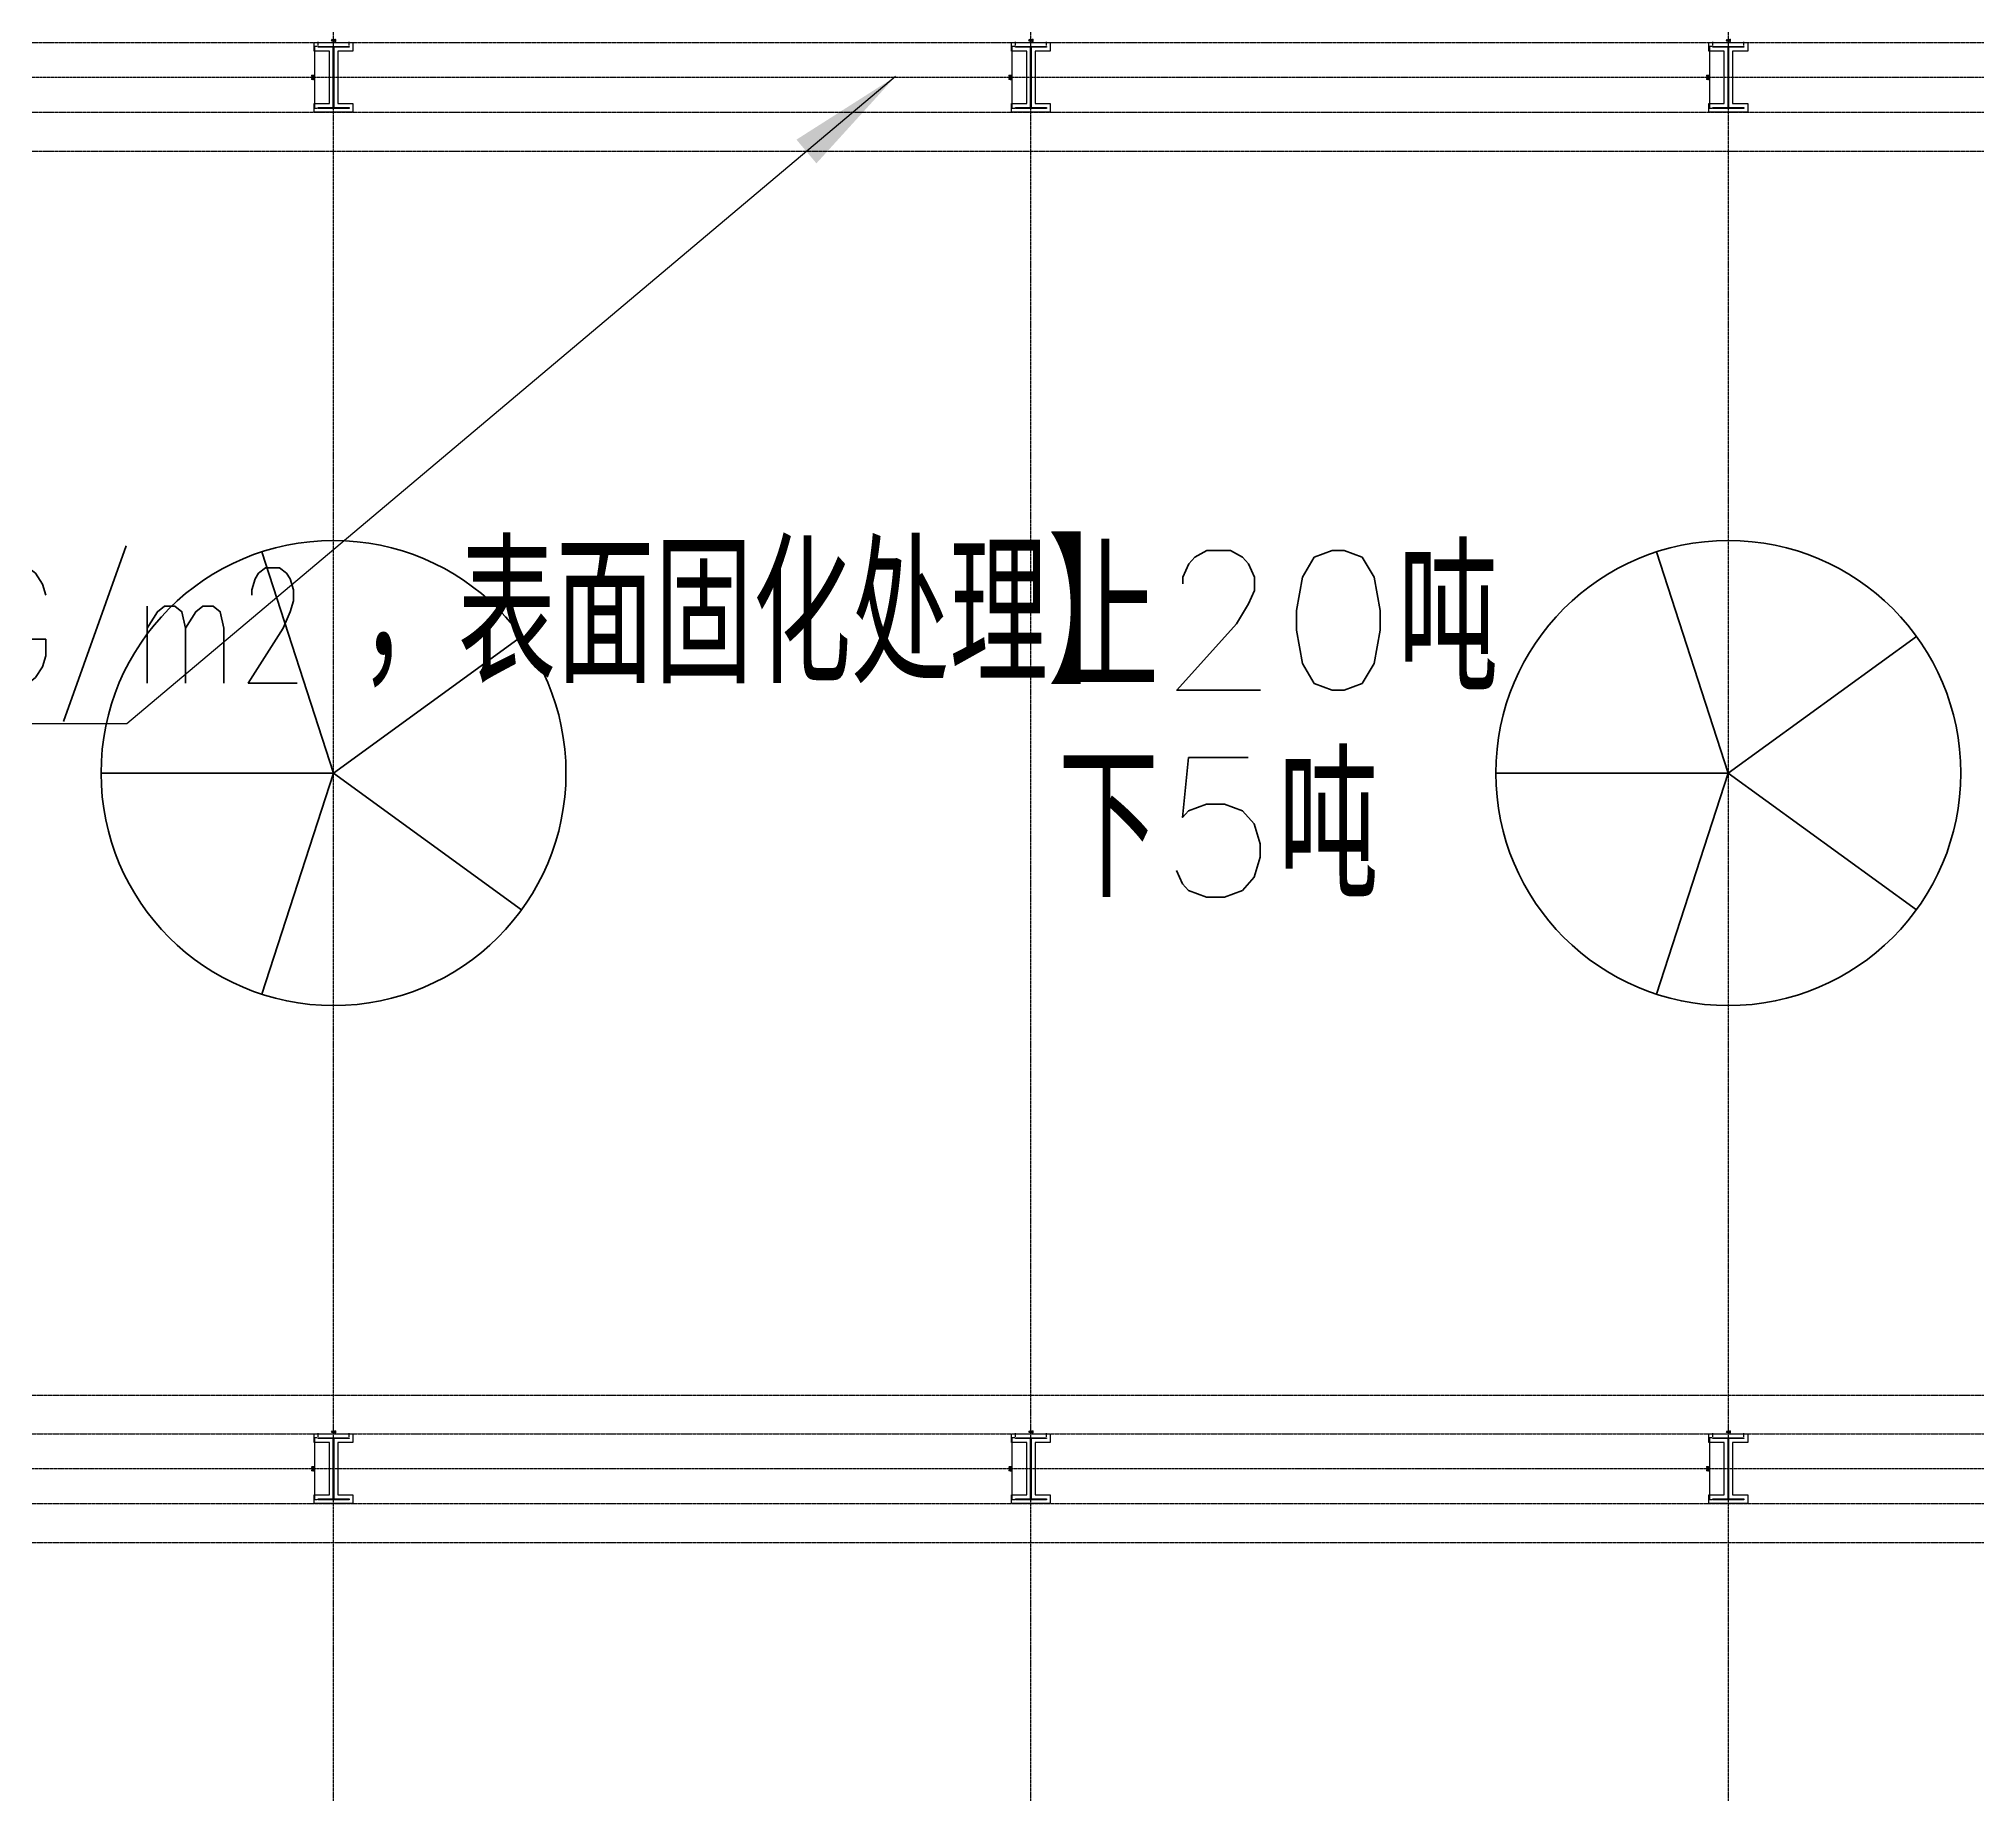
# Model space of a CAD drawing. Extents: x -954573 to 446329, y 489853 to 1226784.
# Drawn here: x -231658 to -206642, y 562671 to 585318 of the extents above; entities that cross this region are included whole.
import ezdxf

# ---------------------------------------------------------------- set-up
doc = ezdxf.new("R2010")
doc.units = 0
doc.header["$LTSCALE"] = 10
doc.header["$MEASUREMENT"] = 0
doc.linetypes.add('10平面$0$DOTE', pattern=[2.42, 2, -0.2, 0.02, -0.2])
doc.linetypes.add('10平面$1$DASH', pattern=[0.35, 0.25, -0.1])
doc.layers.get('Defpoints').update_dxf_attribs({"color": 210})
for name, color, linetype in [('10平面$0$A-AXIS-DOTE', 8, '10平面$0$DOTE'), ('10平面$0$A-AXIS-DP', 8, 'Continuous'), ('10平面$0$A-HATCH-2', 8, 'Continuous'), ('10平面$0$A-LIN-V', 8, 'Continuous'), ('10平面$0$A-WINDOW', 8, 'Continuous'), ('10平面$0$AS-COLN', 8, 'Continuous'), ('10平面$0$AS-WALL', 8, 'Continuous'), ('A-LIN-V', 9, 'Continuous'), ('建-引出', 3, 'Continuous')]:
    doc.layers.add(name, color=color, linetype=linetype)
doc.styles.add('10平面$0$_TCH_DIM_T3', font='SIMPLEX', dxfattribs={"width": 0.705882, "bigfont": 'GBCBIG'})
doc.styles.add('10平面$0$A-STANDARD', font='SIMPLEX', dxfattribs={"bigfont": 'GBCBIG'})
doc.styles.add('A-STANDARD', font='SIMPLEX', dxfattribs={"bigfont": 'GBCBIG'})
doc.dimstyles.new('10平面$0$_TCH_ARCH&&10', dxfattribs={"dimtxt": 29.75, "dimasz": 10, "dimexe": 10, "dimexo": 10, "dimgap": 12.625, "dimtad": 1, "dimdec": 0, "dimzin": 0, "dimdsep": 46, "dimtxsty": '10平面$0$_TCH_DIM_T3', "dimblk": '10平面$0$_ArchTick', "dimcen": 0.09, "dimclrt": 7, "dimazin": 2, "dimtfac": 1, "dimtdec": 0, "dimtix": 1, "dimtmove": 2, "dimatfit": 3, "dimfxl": 0, "dimtolj": 1, "dimtzin": 0, "dimarcsym": 0})

# ---------------------------------------------------------------- blocks, each defined once
blk = doc.blocks.new('10平面$0$dote')
at = {"layer": '10平面$0$A-AXIS-DOTE', "ltscale": 2}
for p, q in [((-7117.8, -264080), (-7117.8, -167560.7)), ((1882.2, -264080), (1882.2, -167560.7)), ((10882.2, -264080), (10882.2, -167560.7)), ((100786.4, -220000), (-97273.6, -220000)), ((98696.4, -237950), (-97273.6, -237950))]:
    blk.add_line(p, q, dxfattribs=at)
blk = doc.blocks.new('10平面$0$G$C2F382D44')
at = {"color": 2, "style": '10平面$0$A-STANDARD'}
for s, p in [('上20吨', (-2949, 425)), ('下5吨', (-2952, -2245))]:
    blk.add_text(s, height=1800, dxfattribs=at).set_placement(p)
blk = doc.blocks.new('10平面$0$4324324')
at = {"layer": '10平面$0$A-HATCH-2', "linetype": '10平面$1$DASH'}
for p, q in [((-294754.2, 585270.1), (-128854.2, 585270.1)), ((-307354.2, 584369.9), (-128854.2, 584369.9)), ((-307354.2, 583869.9), (-128854.2, 583869.9)), ((-313054.2, 567820), (-128854.2, 567820)), ((-313054.2, 567320), (-128854.2, 567320)), ((-313054.2, 566419.9), (-128854.2, 566419.9)), ((-313054.2, 565919.9), (-128854.2, 565919.9))]:
    blk.add_line(p, q, dxfattribs=at)
blk = doc.blocks.new('10平面$0$w4324324')
at = {"layer": '10平面$0$A-HATCH-2', "lineweight": 60}
for q in [(-1694760, 686605), (-1697614, 684532), (-1691907, 684532), (-1696524, 681178), (-1692997, 681178)]:
    blk.add_line((-1694760, 683605), q, dxfattribs=at)
blk.add_circle((-1694760, 683605), 3000, dxfattribs=at)
blk = doc.blocks.new('10平面$0$342343')
at = {"layer": '10平面$0$A-LIN-V'}
for p in [(1048660, 27556), (1048660, 9556)]:
    blk.add_blockref('10平面$0$w4324324', p, dxfattribs=at)
blk = doc.blocks.new('10平面$0$_ArchTick')
at = {"color": 0, "linetype": 'ByBlock', "const_width": 0.4}
blk.add_lwpolyline([(-0.5, -0.5), (0.5, 0.5)], dxfattribs=at)
blk = doc.blocks.new('*D3408')
at = {"layer": '10平面$0$A-AXIS-DP', "color": 0, "lineweight": -2}
for p, q in [((-165054, 621030), (-165054, 621079)), ((-165054, 621069), (-164654, 621069)), ((-164654, 621030), (-164654, 621079))]:
    blk.add_line(p, q, dxfattribs=at)
at = {"layer": 'Defpoints', "color": 0}
for p in [(-165054, 621020), (-164654, 621069), (-164654, 621020)]:
    blk.add_point(p, dxfattribs=at)
at = {"layer": '10平面$0$A-AXIS-DP', "color": 0, "lineweight": -2, "xscale": 10, "yscale": 10, "zscale": 10, "rotation": 180}
blk.add_blockref('10平面$0$_ArchTick', (-165054, 621069), dxfattribs=at)
at = {"layer": '10平面$0$A-AXIS-DP', "color": 0, "lineweight": -2, "xscale": 10, "yscale": 10, "zscale": 10}
blk.add_blockref('10平面$0$_ArchTick', (-164654, 621069), dxfattribs=at)
at = {"layer": '10平面$0$A-AXIS-DP', "color": 7, "insert": (-164854, 621096), "char_height": 29.8, "attachment_point": 5, "style": '10平面$0$_TCH_DIM_T3'}
blk.add_mtext('\\A1;400', dxfattribs=at)
blk = doc.blocks.new('*D3409')
at = {"layer": '10平面$0$A-AXIS-DP', "color": 0, "lineweight": -2}
for p, q in [((-165064, 621020), (-165105, 621020)), ((-165095, 620220), (-165095, 621020)), ((-165064, 620220), (-165105, 620220))]:
    blk.add_line(p, q, dxfattribs=at)
at = {"layer": 'Defpoints', "color": 0}
for p in [(-165095, 621020), (-165054, 621020), (-165054, 620220)]:
    blk.add_point(p, dxfattribs=at)
at = {"layer": '10平面$0$A-AXIS-DP', "color": 0, "lineweight": -2, "xscale": 10, "yscale": 10, "zscale": 10}
for p, rotation in [((-165095, 621020), 90), ((-165095, 620220), 270)]:
    blk.add_blockref('10平面$0$_ArchTick', p, dxfattribs=dict(at, rotation=rotation))
at = {"layer": '10平面$0$A-AXIS-DP', "color": 7, "insert": (-165123, 620620), "char_height": 29.8, "attachment_point": 5, "rotation": 90, "style": '10平面$0$_TCH_DIM_T3'}
blk.add_mtext('\\A1;800', dxfattribs=at)
blk = doc.blocks.new('10平面$0$w42343243')
at = {"layer": '10平面$0$A-HATCH-2'}
blk.add_lwpolyline([(-165104.2, 621070), (-164604.2, 621070), (-164604.2, 620958), (-164800.2, 620958), (-164800.2, 620282), (-164604.2, 620282), (-164604.2, 620170), (-165104.2, 620170), (-165104.2, 620282), (-164908.2, 620282), (-164908.2, 620958), (-165104.2, 620958)], close=True, dxfattribs=at)
at = {"layer": '10平面$0$AS-COLN', "color": 3}
blk.add_lwpolyline([(-165054.2, 621020), (-164654.2, 621020), (-164654.2, 621008), (-164850.2, 621008), (-164850.2, 620232), (-164654.2, 620232), (-164654.2, 620220), (-165054.2, 620220), (-165054.2, 620232), (-164858.2, 620232), (-164858.2, 621008), (-165054.2, 621008)], close=True, dxfattribs=at)
at = {"layer": '10平面$0$A-AXIS-DP'}
for p1, p2, distance, picture, middle in [((-165054.2, 620220), (-165054.2, 621020), 41.2, '*D3409', (-165122.9, 620620)), ((-165054.2, 621020), (-164654.2, 621020), 48.8, '*D3408', (-164854.2, 621096.2))]:
    dim = blk.add_aligned_dim(p1=p1, p2=p2, distance=distance, dimstyle='10平面$0$_TCH_ARCH&&10', dxfattribs=at)
    dim.commit()
    dim.dimension.update_dxf_attribs({"geometry": picture, "text_midpoint": middle})
blk = doc.blocks.new('10平面$0$42343')
at = {"layer": '10平面$0$A-WINDOW'}
for p in [(-63000, -35800), (-54000, -35800), (-45000, -35800), (-63000, -53750), (-54000, -53750), (-45000, -53750)]:
    blk.add_blockref('10平面$0$w42343243', p, dxfattribs=at)
blk = doc.blocks.new('10平面')
blk.add_blockref('10平面$0$G$C2F382D44', (-215550, 576490))
at = {"layer": '10平面$0$A-LIN-V', "rotation": 90}
blk.add_blockref('10平面$0$342343', (483306.5, 1221945), dxfattribs=at)
at = {"layer": '10平面$0$A-WINDOW'}
for name in ['10平面$0$42343', '10平面$0$4324324']:
    blk.add_blockref(name, (0, 0), dxfattribs=at)
at = {"layer": '10平面$0$AS-WALL'}
blk.add_blockref('10平面$0$dote', (-220736.4, 804820), dxfattribs=at)

msp = doc.modelspace()

# ---------------------------------------------------------------- block references
at = {"layer": 'A-LIN-V'}
msp.add_blockref('10平面', (0, 0), dxfattribs=at)

# ---------------------------------------------------------------- next in the draw order: hatches: boundary and pattern name
at = {"layer": '建-引出'}
msp.add_hatch(color=256, dxfattribs=at).paths.add_polyline_path([(-220604.2, 584830), (-221880.4, 584016.8), (-221622.7, 583710.8)], flags=17)

# ---------------------------------------------------------------- next in the draw order: linework, layer by layer
for p, q in [((-220604.2, 584830), (-230520, 576480)), ((-230520, 576480), (-259354.2, 576480))]:
    msp.add_line(p, q, dxfattribs=at)

# ---------------------------------------------------------------- next in the draw order: texts
at = {"layer": '建-引出', "color": 7, "style": 'A-STANDARD'}
msp.add_text('，表面固化处理】', height=1762.96, dxfattribs=at).set_placement((-227520.9, 577005))
at = {"layer": '建-引出', "color": 7, "style": 'A-STANDARD', "width": 0.705882}
msp.add_text('5KG/m2', height=1487.5, dxfattribs=at).set_placement((-234220.9, 577005))

doc.saveas('drawing.dxf')
